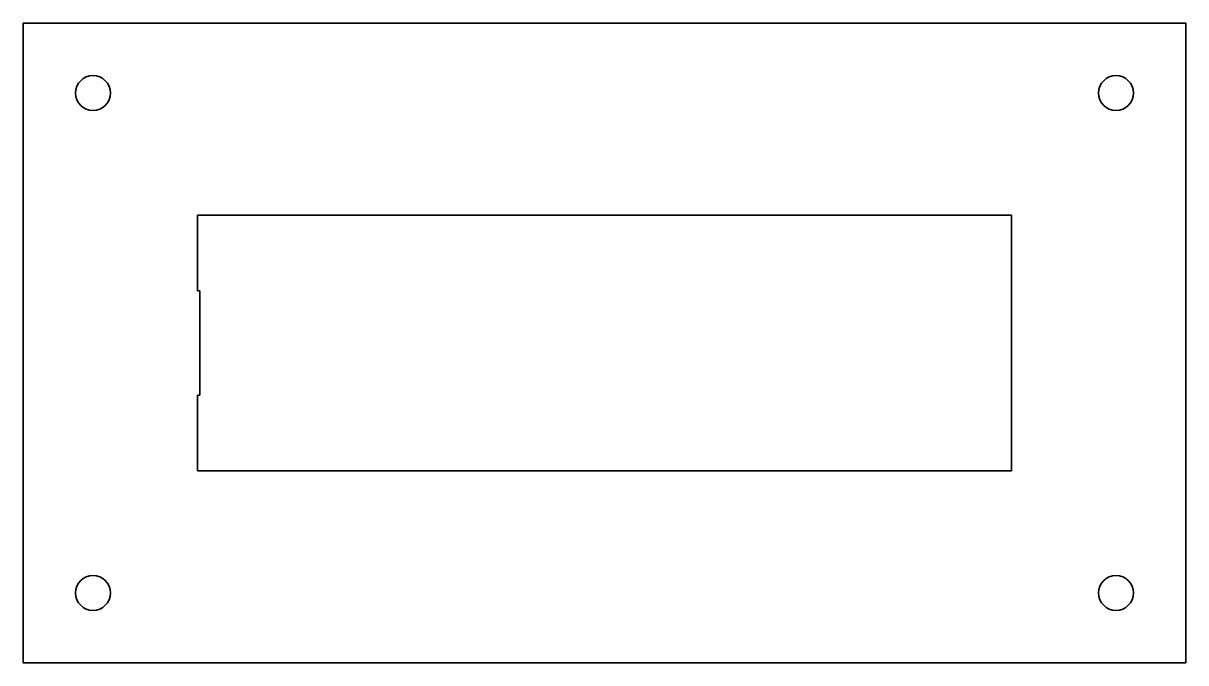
# Model space of a CAD drawing. Extents: x 43 to 143, y 80 to 135.
import ezdxf

# ---------------------------------------------------------------- set-up
doc = ezdxf.new("R2010")
doc.units = 0

msp = doc.modelspace()

# ---------------------------------------------------------------- linework, layer by layer
at = {"color": 7, "lineweight": 35}
for p, q in [((143.177307, 134.90033), (43.177307, 134.90033)), ((43.177307, 134.90033), (43.177307, 79.900322)), ((143.177307, 79.900322), (143.177307, 134.90033)), ((58.177471, 118.400421), (128.17746, 118.400421)), ((128.17746, 118.400421), (128.17746, 96.400421)), ((128.17746, 96.400421), (58.177471, 96.400421)), ((43.177307, 79.900322), (143.177307, 79.900322))]:
    msp.add_line(p, q, dxfattribs=at)
at = {"color": 7, "lineweight": 35, "ltscale": 0.1625}
for p, q in [((58.177471, 111.900421), (58.177471, 118.400421)), ((58.177471, 96.400421), (58.177471, 102.900421))]:
    msp.add_line(p, q, dxfattribs=at)
at = {"color": 7, "lineweight": 35, "ltscale": 0.005}
for p, q in [((58.377472, 111.900421), (58.177471, 111.900421)), ((58.177471, 102.900421), (58.377472, 102.900421))]:
    msp.add_line(p, q, dxfattribs=at)
at = {"color": 7, "lineweight": 35, "ltscale": 0.225}
msp.add_line((58.377472, 102.900421), (58.377472, 111.900421), dxfattribs=at)
at = {"color": 7, "lineweight": 35}
for centre in [(49.177307, 128.90033), (137.177307, 128.90033), (49.177307, 85.900322), (137.177307, 85.900322)]:
    msp.add_circle(centre, 1.5, dxfattribs=at)

doc.saveas('drawing.dxf')
